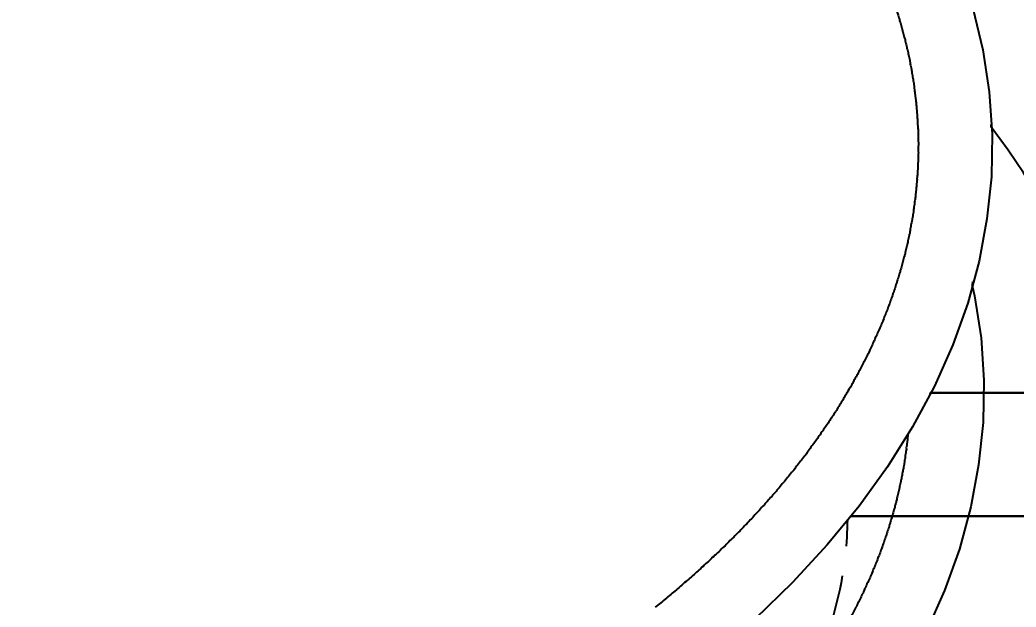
# Model space of a CAD drawing. Header units: millimetres. Extents: x -187744 to 2148, y -49419 to 6550.
# Drawn here: x -6831.7 to -6427.2, y -13498.3 to -13260.1 of the extents above; entities that cross this region are included whole.
import ezdxf

# ---------------------------------------------------------------- set-up
doc = ezdxf.new("R2010")
doc.units = ezdxf.units.MM
doc.header["$LTSCALE"] = 1000
doc.header["$MEASUREMENT"] = 0
doc.set_wipeout_variables(frame=1)
doc.linetypes.add('DASH', pattern=[0.35, 0.25, -0.1])
doc.layers.get('Defpoints').update_dxf_attribs({"color": 136})
for name, color, linetype in [('BS-FURN', 250, 'DASH'), ('FC-DIM-1', 50, 'Continuous'), ('FC-FLOOR', 138, 'Continuous'), ('FF-FURN', 51, 'Continuous'), ('RC-DIM-2', 50, 'Continuous'), ('RC-LIGHT', 2, 'Continuous')]:
    doc.layers.add(name, color=color, linetype=linetype)
doc.styles.add('H-DIM', font='archs.shx', dxfattribs={"width": 0.7})
doc.dimstyles.new('H_DIM_1', dxfattribs={"dimscale": 0, "dimtxt": 2.5, "dimasz": 0.8, "dimexe": 2, "dimexo": 1.5, "dimgap": 0.6, "dimtad": 1, "dimdec": 0, "dimzin": 12, "dimdsep": 46, "dimtxsty": 'H-DIM', "dimblk": 'ARCHTICK', "dimcen": 0.125, "dimclrd": 44, "dimclre": 44, "dimclrt": 50, "dimadec": 0, "dimazin": 0, "dimtfac": 1, "dimtdec": 0, "dimtix": 1, "dimtmove": 2, "dimatfit": 3, "dimldrblk": 'ARCHTICK', "dimfxl": 1, "dimtvp": 1, "dimtolj": 1, "dimtzin": 0, "dimarcsym": 0})

# ---------------------------------------------------------------- blocks, each defined once
blk = doc.blocks.new('fdgfdsgf')
blk.add_wipeout([(90771.3, 14802.8), (90736.93, 14802.73), (90668.6, 14799.2), (90610.8, 14792.5), (90554.5, 14782.5), (90500.1, 14769.4), (90473.8, 14761.7), (90399.2, 14734.1), (90376, 14723.5), (90332.3, 14700.5), (90312, 14688), (90283.75, 14668.25), (90257.7, 14647.4), (90234.7, 14625.45), (90220.8, 14610.3), (90191.7, 14570.9), (90178.5, 14546.3), (90168.1, 14521.3), (90161.3, 14495.8), (90156.95, 14461.6), (90161.3, 14410.15), (90168.1, 14384.7), (90178.5, 14359.65), (90187.05, 14343.25), (90202.3, 14319.1), (90214.2, 14303.3), (90220.8, 14295.65), (90234.7, 14280.55), (90249.85, 14265.8), (90283.75, 14237.75), (90332.3, 14205.5), (90364.85, 14188.05), (90387.6, 14177.15), (90423.3, 14162), (90473.8, 14144.3), (90513.55, 14133.1), (90568.45, 14120.8), (90625.15, 14111.6), (90683.2, 14105.75), (90712.5, 14104.05), (90756.6, 14103), (90786, 14103.4), (90830, 14105.75), (90873.6, 14109.7), (90916.6, 14115.8), (90958.7, 14123.5), (90999.65, 14133.1), (91052.25, 14148.55), (91089.9, 14162), (91125.6, 14177.15), (91154.94, 14191.39), (91180.9, 14205.5), (91210.8, 14224.45), (91238.5, 14244.5), (91255.5, 14258.5), (91278.45, 14280.55), (91299, 14303.3), (91310.9, 14319.1), (91330.8, 14351.4), (91347.6, 14393.15), (91355.9, 14435.8), (91355.9, 14470.2), (91345.1, 14521.3), (91326.15, 14562.75), (91310.9, 14586.9), (91285.7, 14618), (91238.5, 14661.5), (91210.8, 14681.5), (91180.17, 14700.9), (91125.6, 14728.8), (91065.1, 14753.2), (91013.1, 14769.4), (90916.6, 14790.2), (90859.1, 14797.75), (90805.18, 14801.75), (90756.6, 14803)])
for points in [[(91356.6, 14453, 0), (91355.9, 14470.2, 0), (91353.7, 14487.3, 0), (91350.1, 14504.3, 0), (91345.1, 14521.3, 0), (91338.6, 14538, 0), (91330.8, 14554.6, 0), (91321.5, 14570.9, 0), (91310.9, 14586.9, 0), (91299, 14602.6, 0), (91285.7, 14618, 0), (91271.2, 14632.9, 0), (91255.5, 14647.4, 0)], [(91065.1, 14152.8, 0), (91089.9, 14162, 0), (91114, 14171.9, 0), (91137.2, 14182.4, 0), (91159.5, 14193.7, 0), (91180.9, 14205.5, 0), (91201.2, 14217.9, 0), (91220.4, 14231, 0), (91238.5, 14244.5, 0), (91255.5, 14258.5, 0), (91271.2, 14273.1, 0), (91285.7, 14288, 0), (91299, 14303.3, 0), (91310.9, 14319.1, 0), (91321.5, 14335.1, 0), (91330.8, 14351.4, 0), (91338.6, 14367.9, 0), (91345.1, 14384.7, 0), (91350.1, 14401.6, 0), (91353.7, 14418.7, 0), (91355.9, 14435.8, 0), (91356.6, 14453, 0)]]:
    blk.add_polyline3d(points)
at = {"color": 57}
for points in [[(91326.6, 14453, 0), (91326.6, 14453.5, 0), (91326.6, 14454, 0), (91326.6, 14454.6, 0), (91326.6, 14455.1, 0), (91326.6, 14455.6, 0), (91326.6, 14456.1, 0), (91326.6, 14456.7, 0), (91326.5, 14457.2, 0), (91326.5, 14457.7, 0), (91326.5, 14458.2, 0), (91326.5, 14458.8, 0), (91326.5, 14459.3, 0), (91326.5, 14459.8, 0), (91326.4, 14460.3, 0), (91326.4, 14460.8, 0), (91326.4, 14461.4, 0), (91326.4, 14461.9, 0), (91326.3, 14462.4, 0), (91326.3, 14462.9, 0), (91326.3, 14463.5, 0), (91326.2, 14464, 0), (91326.2, 14464.5, 0), (91326.2, 14465, 0), (91326.1, 14465.6, 0), (91326.1, 14466.1, 0), (91326.1, 14466.6, 0), (91326, 14467.1, 0), (91326, 14467.7, 0), (91325.9, 14468.2, 0), (91325.9, 14468.7, 0), (91325.8, 14469.2, 0), (91325.8, 14469.7, 0), (91325.7, 14470.3, 0), (91325.7, 14470.8, 0), (91325.6, 14471.3, 0), (91325.6, 14471.8, 0), (91325.5, 14472.4, 0), (91325.5, 14472.9, 0), (91325.4, 14473.4, 0), (91325.3, 14473.9, 0), (91325.3, 14474.5, 0), (91325.2, 14475, 0), (91325.1, 14475.5, 0), (91325.1, 14476, 0), (91325, 14476.6, 0), (91324.9, 14477.1, 0), (91324.9, 14477.6, 0), (91324.8, 14478.1, 0), (91324.7, 14478.6, 0), (91324.6, 14479.2, 0), (91324.5, 14479.7, 0), (91324.5, 14480.2, 0), (91324.4, 14480.7, 0), (91324.3, 14481.3, 0), (91324.2, 14481.8, 0), (91324.1, 14482.3, 0), (91324, 14482.8, 0), (91323.9, 14483.4, 0), (91323.9, 14483.9, 0), (91323.8, 14484.4, 0), (91323.7, 14484.9, 0), (91323.6, 14485.5, 0), (91323.5, 14486, 0), (91323.4, 14486.5, 0), (91323.3, 14487, 0), (91323.2, 14487.5, 0), (91323.1, 14488.1, 0), (91322.9, 14488.6, 0), (91322.8, 14489.1, 0), (91322.7, 14489.6, 0), (91322.6, 14490.2, 0), (91322.5, 14490.7, 0), (91322.4, 14491.2, 0), (91322.3, 14491.7, 0), (91322.2, 14492.3, 0), (91322, 14492.8, 0), (91321.9, 14493.3, 0), (91321.8, 14493.8, 0), (91321.7, 14494.4, 0), (91321.5, 14494.9, 0), (91321.4, 14495.4, 0), (91321.3, 14495.9, 0), (91321.2, 14496.4, 0), (91321, 14497, 0), (91320.9, 14497.5, 0), (91320.8, 14498, 0), (91320.6, 14498.5, 0), (91320.5, 14499.1, 0), (91320.3, 14499.6, 0), (91320.2, 14500.1, 0), (91320.1, 14500.6, 0), (91319.9, 14501.2, 0), (91319.8, 14501.7, 0), (91319.6, 14502.2, 0), (91319.5, 14502.7, 0), (91319.3, 14503.2, 0), (91319.2, 14503.8, 0), (91319, 14504.3, 0), (91318.8, 14504.8, 0), (91318.7, 14505.3, 0), (91318.5, 14505.9, 0), (91318.4, 14506.4, 0), (91318.2, 14506.9, 0), (91318, 14507.4, 0), (91317.9, 14507.9, 0), (91317.7, 14508.5, 0), (91317.5, 14509, 0), (91317.4, 14509.5, 0), (91317.2, 14510, 0), (91317, 14510.6, 0), (91316.8, 14511.1, 0), (91316.7, 14511.6, 0), (91316.5, 14512.1, 0), (91316.3, 14512.7, 0), (91316.1, 14513.2, 0), (91315.9, 14513.7, 0), (91315.8, 14514.2, 0), (91315.6, 14514.7, 0), (91315.4, 14515.3, 0), (91315.2, 14515.8, 0), (91315, 14516.3, 0), (91314.8, 14516.8, 0), (91314.6, 14517.4, 0), (91314.4, 14517.9, 0), (91314.2, 14518.4, 0), (91314, 14518.9, 0), (91313.8, 14519.4, 0), (91313.6, 14520, 0), (91313.4, 14520.5, 0), (91313.2, 14521, 0), (91313, 14521.5, 0), (91312.8, 14522, 0), (91312.6, 14522.6, 0), (91312.4, 14523.1, 0), (91312.1, 14523.6, 0), (91311.9, 14524.1, 0), (91311.7, 14524.7, 0), (91311.5, 14525.2, 0), (91311.3, 14525.7, 0), (91311, 14526.2, 0), (91310.8, 14526.7, 0), (91310.6, 14527.3, 0), (91310.4, 14527.8, 0), (91310.1, 14528.3, 0), (91309.9, 14528.8, 0), (91309.7, 14529.3, 0), (91309.4, 14529.9, 0), (91309.2, 14530.4, 0), (91309, 14530.9, 0), (91308.7, 14531.4, 0), (91308.5, 14531.9, 0), (91308.2, 14532.5, 0), (91308, 14533, 0), (91307.7, 14533.5, 0), (91307.5, 14534, 0), (91307.2, 14534.5, 0), (91307, 14535.1, 0), (91306.7, 14535.6, 0), (91306.5, 14536.1, 0), (91306.2, 14536.6, 0), (91306, 14537.1, 0), (91305.7, 14537.7, 0), (91305.5, 14538.2, 0), (91305.2, 14538.7, 0), (91304.9, 14539.2, 0), (91304.7, 14539.7, 0), (91304.4, 14540.3, 0), (91304.1, 14540.8, 0), (91303.9, 14541.3, 0), (91303.6, 14541.8, 0), (91303.3, 14542.3, 0), (91303, 14542.8, 0), (91302.8, 14543.4, 0), (91302.5, 14543.9, 0), (91302.2, 14544.4, 0), (91301.9, 14544.9, 0), (91301.6, 14545.4, 0), (91301.3, 14546, 0), (91301.1, 14546.5, 0), (91300.8, 14547, 0), (91300.5, 14547.5, 0), (91300.2, 14548, 0), (91299.9, 14548.5, 0), (91299.6, 14549.1, 0), (91299.3, 14549.6, 0), (91299, 14550.1, 0), (91298.7, 14550.6, 0), (91298.4, 14551.1, 0), (91298.1, 14551.6, 0), (91297.8, 14552.2, 0), (91297.5, 14552.7, 0), (91297.2, 14553.2, 0), (91296.9, 14553.7, 0), (91296.6, 14554.2, 0), (91296.2, 14554.7, 0), (91295.9, 14555.2, 0), (91295.6, 14555.8, 0), (91295.3, 14556.3, 0), (91295, 14556.8, 0), (91294.7, 14557.3, 0), (91294.3, 14557.8, 0), (91294, 14558.3, 0), (91293.7, 14558.8, 0), (91293.4, 14559.4, 0), (91293, 14559.9, 0), (91292.7, 14560.4, 0), (91292.4, 14560.9, 0), (91292, 14561.4, 0), (91291.7, 14561.9, 0), (91291.3, 14562.4, 0), (91291, 14563, 0), (91290.7, 14563.5, 0), (91290.3, 14564, 0), (91290, 14564.5, 0), (91289.6, 14565, 0), (91289.3, 14565.5, 0), (91288.9, 14566, 0), (91288.6, 14566.5, 0), (91288.2, 14567, 0), (91287.9, 14567.6, 0), (91287.5, 14568.1, 0), (91287.2, 14568.6, 0), (91286.8, 14569.1, 0), (91286.4, 14569.6, 0), (91286.1, 14570.1, 0), (91285.7, 14570.6, 0), (91285.3, 14571.1, 0), (91285, 14571.6, 0), (91284.6, 14572.1, 0), (91284.2, 14572.6, 0), (91283.9, 14573.2, 0), (91283.5, 14573.7, 0), (91283.1, 14574.2, 0), (91282.7, 14574.7, 0), (91282.4, 14575.2, 0), (91282, 14575.7, 0), (91281.6, 14576.2, 0), (91281.2, 14576.7, 0), (91280.8, 14577.2, 0), (91280.4, 14577.7, 0), (91280, 14578.2, 0), (91279.7, 14578.7, 0), (91279.3, 14579.2, 0), (91278.9, 14579.7, 0), (91278.5, 14580.2, 0), (91278.1, 14580.8, 0), (91277.7, 14581.3, 0), (91277.3, 14581.8, 0), (91276.9, 14582.3, 0), (91276.5, 14582.8, 0), (91276.1, 14583.3, 0), (91275.7, 14583.8, 0), (91275.2, 14584.3, 0), (91274.8, 14584.8, 0), (91274.4, 14585.3, 0), (91274, 14585.8, 0), (91273.6, 14586.3, 0), (91273.2, 14586.8, 0), (91272.8, 14587.3, 0), (91272.3, 14587.8, 0), (91271.9, 14588.3, 0), (91271.5, 14588.8, 0), (91271.1, 14589.3, 0), (91270.6, 14589.8, 0), (91270.2, 14590.3, 0), (91269.8, 14590.8, 0), (91269.4, 14591.3, 0), (91268.9, 14591.8, 0), (91268.5, 14592.3, 0), (91268, 14592.8, 0), (91267.6, 14593.3, 0), (91267.2, 14593.8, 0), (91266.7, 14594.3, 0), (91266.3, 14594.8, 0), (91265.8, 14595.3, 0), (91265.4, 14595.8, 0), (91264.9, 14596.3, 0), (91264.5, 14596.8, 0), (91264, 14597.3, 0), (91263.6, 14597.8, 0), (91263.1, 14598.2, 0), (91262.7, 14598.7, 0), (91262.2, 14599.2, 0), (91261.8, 14599.7, 0), (91261.3, 14600.2, 0), (91260.8, 14600.7, 0), (91260.4, 14601.2, 0), (91259.9, 14601.7, 0), (91259.4, 14602.2, 0), (91259, 14602.7, 0), (91258.5, 14603.2, 0), (91258, 14603.7, 0), (91257.6, 14604.2, 0), (91257.1, 14604.6, 0), (91256.6, 14605.1, 0), (91256.1, 14605.6, 0), (91255.7, 14606.1, 0), (91255.2, 14606.6, 0), (91254.7, 14607.1, 0), (91254.2, 14607.6, 0), (91253.7, 14608.1, 0), (91253.2, 14608.6, 0), (91252.7, 14609, 0), (91252.2, 14609.5, 0), (91251.8, 14610, 0), (91251.3, 14610.5, 0), (91250.8, 14611, 0), (91250.3, 14611.5, 0), (91249.8, 14612, 0), (91249.3, 14612.4, 0), (91248.8, 14612.9, 0), (91248.3, 14613.4, 0), (91247.8, 14613.9, 0), (91247.2, 14614.4, 0), (91246.7, 14614.9, 0), (91246.2, 14615.3, 0), (91245.7, 14615.8, 0), (91245.2, 14616.3, 0), (91244.7, 14616.8, 0), (91244.2, 14617.3, 0), (91243.7, 14617.7, 0), (91243.1, 14618.2, 0), (91242.6, 14618.7, 0), (91242.1, 14619.2, 0), (91241.6, 14619.7, 0), (91241, 14620.1, 0), (91240.5, 14620.6, 0), (91240, 14621.1, 0), (91239.5, 14621.6, 0), (91238.9, 14622, 0), (91238.4, 14622.5, 0), (91237.9, 14623, 0), (91237.3, 14623.5, 0), (91236.8, 14623.9, 0), (91236.2, 14624.4, 0), (91235.7, 14624.9, 0), (91235.2, 14625.4, 0), (91234.6, 14625.8, 0), (91234.1, 14626.3, 0), (91233.5, 14626.8, 0), (91233, 14627.2, 0), (91232.4, 14627.7, 0), (91231.9, 14628.2, 0), (91231.3, 14628.7, 0), (91230.8, 14629.1, 0), (91230.2, 14629.6, 0), (91229.6, 14630.1, 0), (91229.1, 14630.5, 0), (91228.5, 14631, 0), (91228, 14631.5, 0), (91227.4, 14631.9, 0), (91226.8, 14632.4, 0), (91226.3, 14632.9, 0), (91225.7, 14633.3, 0), (91225.1, 14633.8, 0), (91224.5, 14634.3, 0), (91224, 14634.7, 0), (91223.4, 14635.2, 0), (91222.8, 14635.6, 0), (91222.2, 14636.1, 0), (91221.7, 14636.6, 0), (91221.1, 14637, 0), (91220.5, 14637.5, 0), (91219.9, 14638, 0), (91219.3, 14638.4, 0), (91218.7, 14638.9, 0), (91218.2, 14639.3, 0), (91217.6, 14639.8, 0), (91217, 14640.2, 0), (91216.4, 14640.7, 0), (91215.8, 14641.2, 0), (91215.2, 14641.6, 0)], [(91259.9, 14304.3, 0), (91260.4, 14304.8, 0), (91260.8, 14305.3, 0), (91261.3, 14305.8, 0), (91261.8, 14306.3, 0), (91262.2, 14306.7, 0), (91262.7, 14307.2, 0), (91263.1, 14307.7, 0), (91263.6, 14308.2, 0), (91264, 14308.7, 0), (91264.5, 14309.2, 0), (91264.9, 14309.7, 0), (91265.4, 14310.2, 0), (91265.8, 14310.7, 0), (91266.3, 14311.2, 0), (91266.7, 14311.7, 0), (91267.2, 14312.2, 0), (91267.6, 14312.7, 0), (91268, 14313.2, 0), (91268.5, 14313.7, 0), (91268.9, 14314.2, 0), (91269.4, 14314.7, 0), (91269.8, 14315.2, 0), (91270.2, 14315.7, 0), (91270.6, 14316.2, 0), (91271.1, 14316.7, 0), (91271.5, 14317.2, 0), (91271.9, 14317.7, 0), (91272.3, 14318.2, 0), (91272.8, 14318.7, 0), (91273.2, 14319.2, 0), (91273.6, 14319.7, 0), (91274, 14320.2, 0), (91274.4, 14320.7, 0), (91274.8, 14321.2, 0), (91275.2, 14321.7, 0), (91275.7, 14322.2, 0), (91276.1, 14322.7, 0), (91276.5, 14323.2, 0), (91276.9, 14323.7, 0), (91277.3, 14324.2, 0), (91277.7, 14324.7, 0), (91278.1, 14325.2, 0), (91278.5, 14325.7, 0), (91278.9, 14326.2, 0), (91279.3, 14326.7, 0), (91279.7, 14327.2, 0), (91280, 14327.8, 0), (91280.4, 14328.3, 0), (91280.8, 14328.8, 0), (91281.2, 14329.3, 0), (91281.6, 14329.8, 0), (91282, 14330.3, 0), (91282.4, 14330.8, 0), (91282.7, 14331.3, 0), (91283.1, 14331.8, 0), (91283.5, 14332.3, 0), (91283.9, 14332.8, 0), (91284.2, 14333.3, 0), (91284.6, 14333.8, 0), (91285, 14334.4, 0), (91285.3, 14334.9, 0), (91285.7, 14335.4, 0), (91286.1, 14335.9, 0), (91286.4, 14336.4, 0), (91286.8, 14336.9, 0), (91287.2, 14337.4, 0), (91287.5, 14337.9, 0), (91287.9, 14338.4, 0), (91288.2, 14338.9, 0), (91288.6, 14339.5, 0), (91288.9, 14340, 0), (91289.3, 14340.5, 0), (91289.6, 14341, 0), (91290, 14341.5, 0), (91290.3, 14342, 0), (91290.7, 14342.5, 0), (91291, 14343, 0), (91291.3, 14343.5, 0), (91291.7, 14344.1, 0), (91292, 14344.6, 0), (91292.4, 14345.1, 0), (91292.7, 14345.6, 0), (91293, 14346.1, 0), (91293.4, 14346.6, 0), (91293.7, 14347.1, 0), (91294, 14347.7, 0), (91294.3, 14348.2, 0), (91294.7, 14348.7, 0), (91295, 14349.2, 0), (91295.3, 14349.7, 0), (91295.6, 14350.2, 0), (91295.9, 14350.7, 0), (91296.2, 14351.3, 0), (91296.6, 14351.8, 0), (91296.9, 14352.3, 0), (91297.2, 14352.8, 0), (91297.5, 14353.3, 0), (91297.8, 14353.8, 0), (91298.1, 14354.3, 0), (91298.4, 14354.9, 0), (91298.7, 14355.4, 0), (91299, 14355.9, 0), (91299.3, 14356.4, 0), (91299.6, 14356.9, 0), (91299.9, 14357.4, 0), (91300.2, 14358, 0), (91300.5, 14358.5, 0), (91300.8, 14359, 0), (91301.1, 14359.5, 0), (91301.3, 14360, 0), (91301.6, 14360.5, 0), (91301.9, 14361.1, 0), (91302.2, 14361.6, 0), (91302.5, 14362.1, 0), (91302.8, 14362.6, 0), (91303, 14363.1, 0), (91303.3, 14363.7, 0), (91303.6, 14364.2, 0), (91303.9, 14364.7, 0), (91304.1, 14365.2, 0), (91304.4, 14365.7, 0), (91304.7, 14366.2, 0), (91304.9, 14366.8, 0), (91305.2, 14367.3, 0), (91305.5, 14367.8, 0), (91305.7, 14368.3, 0), (91306, 14368.8, 0), (91306.2, 14369.4, 0), (91306.5, 14369.9, 0), (91306.7, 14370.4, 0), (91307, 14370.9, 0), (91307.2, 14371.4, 0), (91307.5, 14372, 0), (91307.7, 14372.5, 0), (91308, 14373, 0), (91308.2, 14373.5, 0), (91308.5, 14374, 0), (91308.7, 14374.6, 0), (91309, 14375.1, 0), (91309.2, 14375.6, 0), (91309.4, 14376.1, 0), (91309.7, 14376.6, 0), (91309.9, 14377.2, 0), (91310.1, 14377.7, 0), (91310.4, 14378.2, 0), (91310.6, 14378.7, 0), (91310.8, 14379.2, 0), (91311, 14379.8, 0), (91311.3, 14380.3, 0), (91311.5, 14380.8, 0), (91311.7, 14381.3, 0), (91311.9, 14381.8, 0), (91312.1, 14382.4, 0), (91312.4, 14382.9, 0), (91312.6, 14383.4, 0), (91312.8, 14383.9, 0), (91313, 14384.5, 0), (91313.2, 14385, 0), (91313.4, 14385.5, 0), (91313.6, 14386, 0), (91313.8, 14386.5, 0), (91314, 14387.1, 0), (91314.2, 14387.6, 0), (91314.4, 14388.1, 0), (91314.6, 14388.6, 0), (91314.8, 14389.2, 0), (91315, 14389.7, 0), (91315.2, 14390.2, 0), (91315.4, 14390.7, 0), (91315.6, 14391.2, 0), (91315.8, 14391.8, 0), (91315.9, 14392.3, 0), (91316.1, 14392.8, 0), (91316.3, 14393.3, 0), (91316.5, 14393.9, 0), (91316.7, 14394.4, 0), (91316.8, 14394.9, 0), (91317, 14395.4, 0), (91317.2, 14395.9, 0), (91317.4, 14396.5, 0), (91317.5, 14397, 0), (91317.7, 14397.5, 0), (91317.9, 14398, 0), (91318, 14398.6, 0), (91318.2, 14399.1, 0), (91318.4, 14399.6, 0), (91318.5, 14400.1, 0), (91318.7, 14400.6, 0), (91318.8, 14401.2, 0), (91319, 14401.7, 0), (91319.2, 14402.2, 0), (91319.3, 14402.7, 0), (91319.5, 14403.3, 0), (91319.6, 14403.8, 0), (91319.8, 14404.3, 0), (91319.9, 14404.8, 0), (91320.1, 14405.4, 0), (91320.2, 14405.9, 0), (91320.3, 14406.4, 0), (91320.5, 14406.9, 0), (91320.6, 14407.4, 0), (91320.8, 14408, 0), (91320.9, 14408.5, 0), (91321, 14409, 0), (91321.2, 14409.5, 0), (91321.3, 14410.1, 0), (91321.4, 14410.6, 0), (91321.5, 14411.1, 0), (91321.7, 14411.6, 0), (91321.8, 14412.2, 0), (91321.9, 14412.7, 0), (91322, 14413.2, 0), (91322.2, 14413.7, 0), (91322.3, 14414.2, 0), (91322.4, 14414.8, 0), (91322.5, 14415.3, 0), (91322.6, 14415.8, 0), (91322.7, 14416.3, 0), (91322.8, 14416.9, 0), (91322.9, 14417.4, 0), (91323.1, 14417.9, 0), (91323.2, 14418.4, 0), (91323.3, 14419, 0), (91323.4, 14419.5, 0), (91323.5, 14420, 0), (91323.6, 14420.5, 0), (91323.7, 14421.1, 0), (91323.8, 14421.6, 0), (91323.9, 14422.1, 0), (91323.9, 14422.6, 0), (91324, 14423.1, 0), (91324.1, 14423.7, 0), (91324.2, 14424.2, 0), (91324.3, 14424.7, 0), (91324.4, 14425.2, 0), (91324.5, 14425.8, 0), (91324.5, 14426.3, 0), (91324.6, 14426.8, 0), (91324.7, 14427.3, 0), (91324.8, 14427.9, 0), (91324.9, 14428.4, 0), (91324.9, 14428.9, 0), (91325, 14429.4, 0), (91325.1, 14430, 0), (91325.1, 14430.5, 0), (91325.2, 14431, 0), (91325.3, 14431.5, 0), (91325.3, 14432, 0), (91325.4, 14432.6, 0), (91325.5, 14433.1, 0), (91325.5, 14433.6, 0), (91325.6, 14434.1, 0), (91325.6, 14434.7, 0), (91325.7, 14435.2, 0), (91325.7, 14435.7, 0), (91325.8, 14436.2, 0), (91325.8, 14436.8, 0), (91325.9, 14437.3, 0), (91325.9, 14437.8, 0), (91326, 14438.3, 0), (91326, 14438.9, 0), (91326.1, 14439.4, 0), (91326.1, 14439.9, 0), (91326.1, 14440.4, 0), (91326.2, 14440.9, 0), (91326.2, 14441.5, 0), (91326.2, 14442, 0), (91326.3, 14442.5, 0), (91326.3, 14443, 0), (91326.3, 14443.6, 0), (91326.4, 14444.1, 0), (91326.4, 14444.6, 0), (91326.4, 14445.1, 0), (91326.4, 14445.7, 0), (91326.5, 14446.2, 0), (91326.5, 14446.7, 0), (91326.5, 14447.2, 0), (91326.5, 14447.8, 0), (91326.5, 14448.3, 0), (91326.5, 14448.8, 0), (91326.6, 14449.3, 0), (91326.6, 14449.9, 0), (91326.6, 14450.4, 0), (91326.6, 14450.9, 0), (91326.6, 14451.4, 0), (91326.6, 14451.9, 0), (91326.6, 14452.5, 0), (91326.6, 14453, 0)]]:
    blk.add_polyline3d(points, dxfattribs=at)
blk = doc.blocks.new('A$C640C06CE')
at = {"color": 1, "linetype": 'Continuous'}
for p, q in [((0, 457.97), (0, 78.26)), ((0, 78.26), (0, 457.97)), ((212.52, 212.52), (242.88, 242.88)), ((242.88, 242.88), (212.52, 212.52)), ((-182.16, 182.16), (-31.13, 31.13)), ((-31.13, 31.13), (-182.16, 182.16)), ((31.13, 31.13), (182.16, 182.16)), ((182.16, 182.16), (31.13, 31.13)), ((78.26, 0), (457.97, 0)), ((457.97, 0), (78.26, 0)), ((-182.16, -182.16), (-31.13, -31.13)), ((-31.13, -31.13), (-182.16, -182.16)), ((31.13, -31.13), (182.16, -182.16)), ((182.16, -182.16), (31.13, -31.13)), ((0, -78.26), (0, -457.97)), ((0, -457.97), (0, -78.26)), ((212.52, -212.52), (242.88, -242.88)), ((242.88, -242.88), (212.52, -212.52))]:
    blk.add_line(p, q, dxfattribs=at)
at = {"color": 1, "linetype": 'Continuous', "extrusion": (0, 0, -1)}
for major_axis, start_param, end_param in [((-357.74, 0), 0.888621, 2.252972), ((-349.15, 77.94), 2.120969, 2.220415), ((-349.15, 77.94), 2.120969, 2.220415), ((78.26, 0.04), 0.000513, 6.283698), ((78.25, 1.01), 3.385592, 4.494095), ((-78.25, 1.01), 1.78909, 2.897593), ((-39.13, 0.41), 3.131185, 9.41437), ((39.13, 0.38), 3.382419, 4.490922), ((-39.13, 0.38), 1.792263, 2.900766), ((-39.13, 0.38), -1.349329, -0.240826), ((39.13, 0.38), 0.240826, 1.349329), ((-78.25, 1.01), -1.352502, -0.243999), ((78.25, 1.01), 0.243999, 1.352502), ((349.15, 77.94), 0.921177, 1.020623), ((349.15, 77.94), 0.921177, 1.020623)]:
    blk.add_ellipse((0, 0), major_axis=major_axis, ratio=1, start_param=start_param, end_param=end_param, dxfattribs=at)
at = {"color": 1, "linetype": 'Continuous'}
for major_axis, start_param, end_param in [((-141.1, 143.47), -0.608759, 0.008346), ((-145.76, 138.74), -0.825662, -0.726216), ((-145.76, 138.74), -0.825662, -0.726216), ((-142.54, 142.05), 4.028499, 5.392849), ((-32.1, 30.12), 3.109878, 9.393063), ((-31.03, 31.22), -1.336602, -0.228099), ((-32.08, 30.14), 0.2, 1.308503), ((-14.85, 16.25), 3.186593, 9.469778), ((-16.1, 15), -1.374959, -0.266456), ((-32.08, 30.14), 3.341592, 4.450095), ((-15.13, 15.98), 0.25847, 1.366973), ((-15.13, 15.98), 3.400063, 4.508566), ((-171.39, 105.45), 3.609349, 3.708795), ((-171.39, 105.45), 3.609349, 3.708795), ((-142.54, 142.05), 0.886906, 2.251257), ((-16.1, 15), 1.766633, 2.875136), ((-144.33, 140.22), 3.127137, 3.744242), ((-31.03, 31.22), 1.804991, 2.913494), ((-141.1, 143.47), 2.532833, 3.149938), ((-145.76, 138.74), 2.315931, 2.415377), ((-145.76, 138.74), 2.315931, 2.415377)]:
    blk.add_ellipse((0, 0), major_axis=major_axis, ratio=1, start_param=start_param, end_param=end_param, dxfattribs=at)
blk = doc.blocks.new('_ArchTick')
at = {"color": 0, "linetype": 'ByBlock', "const_width": 0.4}
blk.add_lwpolyline([(-0.5, -0.5), (0.5, 0.5)], dxfattribs=at)
blk = doc.blocks.new('*D118')
at = {"layer": 'Defpoints', "color": 0, "linetype": 'ByBlock', "transparency": 16777216}
for p in [(-8300.36, -13084.81), (-8300.36, -13411.46), (-6640.36, -13411.46)]:
    blk.add_point(p, dxfattribs=at)
at = {"layer": 'RC-DIM-2', "color": 44, "linetype": 'ByBlock', "lineweight": -2, "transparency": 16777216}
for p, q in [((-8300.36, -13336.46), (-8300.36, -12984.81)), ((-6640.36, -13336.46), (-6640.36, -12984.81)), ((-6640.36, -13084.81), (-8300.36, -13084.81))]:
    blk.add_line(p, q, dxfattribs=at)
at = {"layer": 'RC-DIM-2', "color": 44, "linetype": 'ByBlock', "lineweight": -2, "transparency": 16777216, "xscale": 40.00000000000002, "yscale": 40.00000000000002, "zscale": 40.00000000000002, "rotation": 180}
blk.add_blockref('_ArchTick', (-8300.36, -13084.81), dxfattribs=at)
at = {"layer": 'RC-DIM-2', "color": 44, "linetype": 'ByBlock', "lineweight": -2, "transparency": 16777216, "xscale": 40.00000000000002, "yscale": 40.00000000000002, "zscale": 40.00000000000002}
blk.add_blockref('_ArchTick', (-6640.36, -13084.81), dxfattribs=at)
at = {"layer": 'RC-DIM-2', "color": 50, "linetype": 'ByBlock', "transparency": 16777216, "insert": (-7470.36, -13017.31), "char_height": 75, "attachment_point": 5, "style": 'H-DIM'}
blk.add_mtext('\\A1;1660', dxfattribs=at)
blk = doc.blocks.new('*D119')
at = {"layer": 'Defpoints', "color": 0, "linetype": 'ByBlock', "transparency": 16777216}
for p in [(-6609.57, -12236.46), (-6191.36, -12236.46), (-6640.36, -13461.46)]:
    blk.add_point(p, dxfattribs=at)
at = {"layer": 'RC-DIM-2', "color": 44, "linetype": 'ByBlock', "lineweight": -2, "transparency": 16777216}
for p, q in [((-6534.57, -12236.46), (-6091.36, -12236.46)), ((-6191.36, -13461.46), (-6191.36, -12236.46)), ((-6565.36, -13461.46), (-6091.36, -13461.46))]:
    blk.add_line(p, q, dxfattribs=at)
at = {"layer": 'RC-DIM-2', "color": 44, "linetype": 'ByBlock', "lineweight": -2, "transparency": 16777216, "xscale": 40.00000000000002, "yscale": 40.00000000000002, "zscale": 40.00000000000002}
for p, rotation in [((-6191.36, -12236.46), 90), ((-6191.36, -13461.46), 270)]:
    blk.add_blockref('_ArchTick', p, dxfattribs=dict(at, rotation=rotation))
at = {"layer": 'RC-DIM-2', "color": 50, "linetype": 'ByBlock', "transparency": 16777216, "insert": (-6258.86, -12848.96), "char_height": 75, "attachment_point": 5, "rotation": 90, "style": 'H-DIM'}
blk.add_mtext('\\A1;1225', dxfattribs=at)
blk = doc.blocks.new('*D155')
at = {"layer": 'Defpoints', "color": 0, "transparency": 16777216}
for p in [(-6715.36, -13248.82), (-6715.36, -13411.46), (-6115.36, -13411.46)]:
    blk.add_point(p, dxfattribs=at)
at = {"layer": 'FC-DIM-1', "color": 44, "lineweight": -2, "transparency": 16777216}
for p, q in [((-6715.36, -13336.46), (-6715.36, -13148.82)), ((-6115.36, -13336.46), (-6115.36, -13148.82)), ((-6115.36, -13248.82), (-6715.36, -13248.82))]:
    blk.add_line(p, q, dxfattribs=at)
at = {"layer": 'FC-DIM-1', "color": 44, "lineweight": -2, "transparency": 16777216, "xscale": 40.00000000000002, "yscale": 40.00000000000002, "zscale": 40.00000000000002, "rotation": 180}
blk.add_blockref('_ArchTick', (-6715.36, -13248.82), dxfattribs=at)
at = {"layer": 'FC-DIM-1', "color": 44, "lineweight": -2, "transparency": 16777216, "xscale": 40.00000000000002, "yscale": 40.00000000000002, "zscale": 40.00000000000002}
blk.add_blockref('_ArchTick', (-6115.36, -13248.82), dxfattribs=at)
at = {"layer": 'FC-DIM-1', "color": 50, "transparency": 16777216, "insert": (-6415.36, -13168.82), "char_height": 100, "attachment_point": 5, "style": 'H-DIM'}
blk.add_mtext('\\A1;600', dxfattribs=at)
blk = doc.blocks.new('*D158')
at = {"layer": 'Defpoints', "color": 0, "transparency": 16777216}
for p in [(-6115.36, -12811.46, 0), (-6561.02, -13411.46), (-6115.36, -13411.46, 0)]:
    blk.add_point(p, dxfattribs=at)
at = {"layer": 'FC-DIM-1', "color": 44, "lineweight": -2, "transparency": 16777216}
for p, q in [((-6190.36, -12811.46), (-6661.02, -12811.46)), ((-6561.02, -12811.46), (-6561.02, -13411.46)), ((-6190.36, -13411.46), (-6661.02, -13411.46))]:
    blk.add_line(p, q, dxfattribs=at)
at = {"layer": 'FC-DIM-1', "color": 44, "lineweight": -2, "transparency": 16777216, "xscale": 40.00000000000002, "yscale": 40.00000000000002, "zscale": 40.00000000000002}
for p, rotation in [((-6561.02, -12811.46), 90), ((-6561.02, -13411.46), 270)]:
    blk.add_blockref('_ArchTick', p, dxfattribs=dict(at, rotation=rotation))
at = {"layer": 'FC-DIM-1', "color": 50, "transparency": 16777216, "insert": (-6641.02, -13111.46), "char_height": 100, "attachment_point": 5, "rotation": 90, "style": 'H-DIM'}
blk.add_mtext('\\A1;600', dxfattribs=at)
blk = doc.blocks.new('*D159')
at = {"layer": 'Defpoints', "color": 0, "transparency": 16777216}
for p in [(-6115.36, -13411.46, 0), (-6561.02, -14011.46), (-6115.36, -14011.46, 0)]:
    blk.add_point(p, dxfattribs=at)
at = {"layer": 'FC-DIM-1', "color": 44, "lineweight": -2, "transparency": 16777216}
for p, q in [((-6190.36, -13411.46), (-6661.02, -13411.46)), ((-6561.02, -13411.46), (-6561.02, -14011.46)), ((-6190.36, -14011.46), (-6661.02, -14011.46))]:
    blk.add_line(p, q, dxfattribs=at)
at = {"layer": 'FC-DIM-1', "color": 44, "lineweight": -2, "transparency": 16777216, "xscale": 40.00000000000002, "yscale": 40.00000000000002, "zscale": 40.00000000000002}
for p, rotation in [((-6561.02, -13411.46), 90), ((-6561.02, -14011.46), 270)]:
    blk.add_blockref('_ArchTick', p, dxfattribs=dict(at, rotation=rotation))
at = {"layer": 'FC-DIM-1', "color": 50, "transparency": 16777216, "insert": (-6641.02, -13711.46), "char_height": 100, "attachment_point": 5, "rotation": 90, "style": 'H-DIM'}
blk.add_mtext('\\A1;600', dxfattribs=at)
blk = doc.blocks.new('*D351')
at = {"layer": 'Defpoints', "color": 0, "transparency": 16777216}
for p in [(-7315.36, -13248.82), (-7315.36, -13411.46), (-6715.36, -13411.46)]:
    blk.add_point(p, dxfattribs=at)
at = {"layer": 'FC-DIM-1', "color": 44, "lineweight": -2, "transparency": 16777216}
for p, q in [((-7315.36, -13336.46), (-7315.36, -13148.82)), ((-6715.36, -13336.46), (-6715.36, -13148.82)), ((-6715.36, -13248.82), (-7315.36, -13248.82))]:
    blk.add_line(p, q, dxfattribs=at)
at = {"layer": 'FC-DIM-1', "color": 44, "lineweight": -2, "transparency": 16777216, "xscale": 40.00000000000002, "yscale": 40.00000000000002, "zscale": 40.00000000000002, "rotation": 180}
blk.add_blockref('_ArchTick', (-7315.36, -13248.82), dxfattribs=at)
at = {"layer": 'FC-DIM-1', "color": 44, "lineweight": -2, "transparency": 16777216, "xscale": 40.00000000000002, "yscale": 40.00000000000002, "zscale": 40.00000000000002}
blk.add_blockref('_ArchTick', (-6715.36, -13248.82), dxfattribs=at)
at = {"layer": 'FC-DIM-1', "color": 50, "transparency": 16777216, "insert": (-7015.36, -13168.82), "char_height": 100, "attachment_point": 5, "style": 'H-DIM'}
blk.add_mtext('\\A1;600', dxfattribs=at)
blk = doc.blocks.new('A$C5A535B59')
at = {"layer": 'BS-FURN', "ltscale": 0.5}
for points in [[(2105.5, 1554.63, 0), (2105.22, 1537.42, 0), (2103.43, 1520.27, 0), (2100.24, 1503.19, 0), (2095.65, 1486.08, 0), (2089.56, 1469.22, 0), (2082.16, 1452.44, 0), (2073.26, 1435.92, 0), (2063.05, 1419.67, 0), (2051.53, 1403.69, 0), (2038.6, 1387.97, 0), (2024.47, 1372.73, 0), (2009.12, 1357.85, 0)], [(1806.84, 1847.71, 0), (1831.85, 1839.11, 0), (1856.18, 1829.8, 0), (1879.63, 1819.86, 0), (1902.2, 1809.1, 0), (1923.88, 1797.82, 0), (1944.47, 1785.91, 0), (1963.98, 1773.28, 0), (1982.4, 1760.22, 0), (1999.73, 1746.64, 0), (2015.78, 1732.42, 0), (2030.64, 1717.87, 0), (2044.3, 1702.9, 0), (2056.58, 1687.39, 0), (2067.56, 1671.65, 0), (2077.25, 1655.58, 0), (2085.45, 1639.28, 0), (2092.35, 1622.64, 0), (2097.76, 1605.86, 0), (2101.77, 1588.85, 0), (2104.38, 1571.81, 0), (2105.5, 1554.63, 0)], [(2075.51, 1553.91, 0), (2075.52, 1553.41, 0), (2075.53, 1552.91, 0), (2075.55, 1552.31, 0), (2075.56, 1551.81, 0), (2075.57, 1551.31, 0), (2075.58, 1550.81, 0), (2075.6, 1550.21, 0), (2075.51, 1549.71, 0), (2075.52, 1549.21, 0), (2075.53, 1548.71, 0), (2075.55, 1548.11, 0), (2075.56, 1547.61, 0), (2075.57, 1547.11, 0), (2075.48, 1546.61, 0), (2075.5, 1546.11, 0), (2075.51, 1545.51, 0), (2075.52, 1545.01, 0), (2075.44, 1544.51, 0), (2075.45, 1544.01, 0), (2075.46, 1543.41, 0), (2075.37, 1542.9, 0), (2075.39, 1542.4, 0), (2075.4, 1541.9, 0), (2075.31, 1541.3, 0), (2075.32, 1540.8, 0), (2075.34, 1540.3, 0), (2075.25, 1539.8, 0), (2075.26, 1539.2, 0), (2075.18, 1538.7, 0), (2075.19, 1538.2, 0), (2075.1, 1537.7, 0), (2075.11, 1537.2, 0), (2075.03, 1536.59, 0), (2075.04, 1536.09, 0), (2074.95, 1535.59, 0), (2074.96, 1535.09, 0), (2074.88, 1534.49, 0), (2074.89, 1533.99, 0), (2074.8, 1533.49, 0), (2074.71, 1532.98, 0), (2074.73, 1532.39, 0), (2074.64, 1531.88, 0), (2074.55, 1531.38, 0), (2074.56, 1530.88, 0), (2074.48, 1530.28, 0), (2074.39, 1529.78, 0), (2074.4, 1529.28, 0), (2074.31, 1528.77, 0), (2074.23, 1528.27, 0), (2074.14, 1527.67, 0), (2074.05, 1527.17, 0), (2074.07, 1526.67, 0), (2073.98, 1526.17, 0), (2073.89, 1525.56, 0), (2073.8, 1525.06, 0), (2073.72, 1524.56, 0), (2073.63, 1524.06, 0), (2073.54, 1523.45, 0), (2073.56, 1522.95, 0), (2073.47, 1522.45, 0), (2073.38, 1521.95, 0), (2073.29, 1521.35, 0), (2073.21, 1520.84, 0), (2073.12, 1520.34, 0), (2073.03, 1519.84, 0), (2072.94, 1519.34, 0), (2072.86, 1518.74, 0), (2072.67, 1518.23, 0), (2072.58, 1517.73, 0), (2072.49, 1517.23, 0), (2072.41, 1516.62, 0), (2072.32, 1516.12, 0), (2072.23, 1515.62, 0), (2072.14, 1515.12, 0), (2072.06, 1514.52, 0), (2071.87, 1514.01, 0), (2071.78, 1513.51, 0), (2071.69, 1513.01, 0), (2071.61, 1512.4, 0), (2071.42, 1511.9, 0), (2071.33, 1511.4, 0), (2071.25, 1510.89, 0), (2071.16, 1510.39, 0), (2070.97, 1509.79, 0), (2070.88, 1509.29, 0), (2070.8, 1508.78, 0), (2070.61, 1508.28, 0), (2070.52, 1507.68, 0), (2070.34, 1507.17, 0), (2070.25, 1506.67, 0), (2070.16, 1506.17, 0), (2069.97, 1505.56, 0), (2069.89, 1505.06, 0), (2069.7, 1504.56, 0), (2069.61, 1504.05, 0), (2069.42, 1503.55, 0), (2069.34, 1502.95, 0), (2069.15, 1502.44, 0), (2068.96, 1501.94, 0), (2068.87, 1501.43, 0), (2068.69, 1500.83, 0), (2068.6, 1500.33, 0), (2068.41, 1499.82, 0), (2068.22, 1499.32, 0), (2068.14, 1498.82, 0), (2067.95, 1498.21, 0), (2067.76, 1497.71, 0), (2067.67, 1497.2, 0), (2067.49, 1496.7, 0), (2067.3, 1496.1, 0), (2067.11, 1495.59, 0), (2067.03, 1495.09, 0), (2066.84, 1494.58, 0), (2066.65, 1493.98, 0), (2066.46, 1493.47, 0), (2066.28, 1492.97, 0), (2066.19, 1492.47, 0), (2066, 1491.96, 0), (2065.82, 1491.36, 0), (2065.63, 1490.85, 0), (2065.44, 1490.35, 0), (2065.25, 1489.84, 0), (2065.07, 1489.24, 0), (2064.88, 1488.73, 0), (2064.69, 1488.23, 0), (2064.5, 1487.73, 0), (2064.32, 1487.22, 0), (2064.13, 1486.62, 0), (2063.94, 1486.11, 0), (2063.75, 1485.61, 0), (2063.57, 1485.1, 0), (2063.38, 1484.6, 0), (2063.19, 1483.99, 0), (2063, 1483.49, 0), (2062.72, 1482.98, 0), (2062.53, 1482.48, 0), (2062.34, 1481.87, 0), (2062.16, 1481.37, 0), (2061.97, 1480.86, 0), (2061.68, 1480.35, 0), (2061.49, 1479.85, 0), (2061.31, 1479.25, 0), (2061.12, 1478.74, 0), (2060.83, 1478.23, 0), (2060.64, 1477.73, 0), (2060.46, 1477.22, 0), (2060.17, 1476.62, 0), (2059.98, 1476.11, 0), (2059.79, 1475.61, 0), (2059.51, 1475.1, 0), (2059.32, 1474.6, 0), (2059.03, 1473.99, 0), (2058.85, 1473.48, 0), (2058.56, 1472.98, 0), (2058.37, 1472.47, 0), (2058.08, 1471.97, 0), (2057.9, 1471.36, 0), (2057.61, 1470.85, 0), (2057.42, 1470.35, 0), (2057.13, 1469.84, 0), (2056.94, 1469.34, 0), (2056.66, 1468.73, 0), (2056.47, 1468.23, 0), (2056.18, 1467.72, 0), (2055.9, 1467.21, 0), (2055.71, 1466.71, 0), (2055.42, 1466.1, 0), (2055.13, 1465.59, 0), (2054.95, 1465.09, 0), (2054.66, 1464.58, 0), (2054.37, 1464.07, 0), (2054.08, 1463.57, 0), (2053.9, 1462.96, 0), (2053.61, 1462.45, 0), (2053.32, 1461.95, 0), (2053.03, 1461.44, 0), (2052.75, 1460.93, 0), (2052.46, 1460.33, 0), (2052.27, 1459.82, 0), (2051.99, 1459.31, 0), (2051.7, 1458.81, 0), (2051.41, 1458.3, 0), (2051.12, 1457.79, 0), (2050.84, 1457.19, 0), (2050.55, 1456.68, 0), (2050.26, 1456.17, 0), (2049.97, 1455.67, 0), (2049.68, 1455.16, 0), (2049.4, 1454.65, 0), (2049.11, 1454.04, 0), (2048.82, 1453.54, 0), (2048.54, 1453.03, 0), (2048.25, 1452.52, 0), (2047.96, 1452.02, 0), (2047.57, 1451.51, 0), (2047.28, 1451, 0), (2047, 1450.39, 0), (2046.71, 1449.88, 0), (2046.42, 1449.38, 0), (2046.14, 1448.87, 0), (2045.75, 1448.36, 0), (2045.46, 1447.85, 0), (2045.17, 1447.35, 0), (2044.89, 1446.74, 0), (2044.5, 1446.23, 0), (2044.21, 1445.72, 0), (2043.92, 1445.22, 0), (2043.54, 1444.71, 0), (2043.25, 1444.2, 0), (2042.86, 1443.69, 0), (2042.57, 1443.08, 0), (2042.29, 1442.58, 0), (2041.9, 1442.07, 0), (2041.61, 1441.56, 0), (2041.22, 1441.05, 0), (2040.94, 1440.54, 0), (2040.55, 1440.03, 0), (2040.26, 1439.53, 0), (2039.87, 1439.02, 0), (2039.59, 1438.41, 0), (2039.2, 1437.9, 0), (2038.91, 1437.39, 0), (2038.52, 1436.88, 0), (2038.13, 1436.37, 0), (2037.85, 1435.87, 0), (2037.46, 1435.36, 0), (2037.07, 1434.85, 0), (2036.78, 1434.34, 0), (2036.4, 1433.83, 0), (2036.01, 1433.32, 0), (2035.72, 1432.71, 0), (2035.33, 1432.2, 0), (2034.95, 1431.7, 0), (2034.56, 1431.19, 0), (2034.27, 1430.68, 0), (2033.88, 1430.17, 0), (2033.5, 1429.66, 0), (2033.11, 1429.15, 0), (2032.72, 1428.64, 0), (2032.33, 1428.13, 0), (2031.94, 1427.62, 0), (2031.66, 1427.11, 0), (2031.27, 1426.61, 0), (2030.88, 1426.1, 0), (2030.49, 1425.59, 0), (2030.11, 1424.98, 0), (2029.72, 1424.47, 0), (2029.33, 1423.96, 0), (2028.94, 1423.45, 0), (2028.56, 1422.94, 0), (2028.17, 1422.43, 0), (2027.78, 1421.92, 0), (2027.29, 1421.41, 0), (2026.91, 1420.9, 0), (2026.52, 1420.39, 0), (2026.13, 1419.88, 0), (2025.74, 1419.37, 0), (2025.35, 1418.86, 0), (2024.97, 1418.35, 0), (2024.48, 1417.84, 0), (2024.09, 1417.33, 0), (2023.7, 1416.82, 0), (2023.31, 1416.31, 0), (2022.83, 1415.8, 0), (2022.44, 1415.29, 0), (2022.05, 1414.78, 0), (2021.66, 1414.27, 0), (2021.18, 1413.76, 0), (2020.79, 1413.25, 0), (2020.3, 1412.74, 0), (2019.91, 1412.23, 0), (2019.52, 1411.72, 0), (2019.04, 1411.21, 0), (2018.65, 1410.7, 0), (2018.16, 1410.18, 0), (2017.77, 1409.67, 0), (2017.29, 1409.16, 0), (2016.9, 1408.65, 0), (2016.41, 1408.14, 0), (2016.02, 1407.63, 0), (2015.53, 1407.22, 0), (2015.14, 1406.71, 0), (2014.66, 1406.2, 0), (2014.27, 1405.69, 0), (2013.78, 1405.18, 0), (2013.29, 1404.66, 0), (2012.91, 1404.16, 0), (2012.42, 1403.64, 0), (2011.93, 1403.13, 0), (2011.54, 1402.62, 0), (2011.05, 1402.11, 0), (2010.57, 1401.6, 0), (2010.18, 1401.09, 0), (2009.69, 1400.68, 0), (2009.2, 1400.16, 0), (2008.71, 1399.65, 0), (2008.32, 1399.14, 0), (2007.84, 1398.63, 0), (2007.35, 1398.12, 0), (2006.86, 1397.61, 0), (2006.37, 1397.1, 0), (2005.89, 1396.58, 0), (2005.4, 1396.17, 0), (2004.91, 1395.66, 0), (2004.52, 1395.15, 0), (2004.03, 1394.64, 0), (2003.54, 1394.13, 0), (2003.06, 1393.61, 0), (2002.57, 1393.1, 0), (2002.08, 1392.69, 0), (2001.59, 1392.18, 0), (2001.1, 1391.67, 0), (2000.62, 1391.15, 0), (2000.03, 1390.64, 0), (1999.54, 1390.13, 0), (1999.05, 1389.72, 0), (1998.56, 1389.2, 0), (1998.07, 1388.69, 0), (1997.59, 1388.18, 0), (1997.1, 1387.67, 0), (1996.61, 1387.26, 0), (1996.02, 1386.74, 0), (1995.53, 1386.23, 0), (1995.05, 1385.72, 0), (1994.56, 1385.21, 0), (1993.97, 1384.79, 0), (1993.48, 1384.28, 0), (1992.99, 1383.77, 0), (1992.5, 1383.26, 0), (1991.91, 1382.84, 0), (1991.43, 1382.33, 0), (1990.94, 1381.82, 0), (1990.35, 1381.3, 0), (1989.86, 1380.89, 0), (1989.27, 1380.38, 0), (1988.78, 1379.87, 0), (1988.3, 1379.35, 0), (1987.71, 1378.94, 0), (1987.22, 1378.43, 0), (1986.63, 1377.91, 0), (1986.14, 1377.5, 0), (1985.55, 1376.99, 0), (1985.07, 1376.48, 0), (1984.48, 1375.96, 0), (1983.99, 1375.55, 0), (1983.4, 1375.03, 0), (1982.81, 1374.52, 0), (1982.32, 1374.11, 0), (1981.73, 1373.59, 0), (1981.25, 1373.08, 0), (1980.66, 1372.67, 0), (1980.07, 1372.15, 0), (1979.58, 1371.64, 0), (1978.99, 1371.23, 0), (1978.4, 1370.71, 0), (1977.81, 1370.2, 0), (1977.32, 1369.79, 0), (1976.74, 1369.27, 0), (1976.15, 1368.86, 0), (1975.56, 1368.34, 0), (1975.07, 1367.83, 0), (1974.48, 1367.42, 0), (1973.89, 1366.9, 0), (1973.31, 1366.39, 0), (1972.72, 1365.97, 0), (1972.13, 1365.46, 0), (1971.64, 1365.05, 0), (1971.05, 1364.53, 0), (1970.46, 1364.12, 0), (1969.87, 1363.6, 0), (1969.28, 1363.09, 0), (1968.69, 1362.68, 0)], [(2067.86, 1601.34, 0), (2067.97, 1600.84, 0), (2068.09, 1600.34, 0), (2068.3, 1599.85, 0), (2068.41, 1599.35, 0), (2068.62, 1598.76, 0), (2068.74, 1598.26, 0), (2068.85, 1597.76, 0), (2069.06, 1597.27, 0), (2069.17, 1596.67, 0), (2069.29, 1596.17, 0), (2069.4, 1595.67, 0), (2069.61, 1595.18, 0), (2069.72, 1594.58, 0), (2069.84, 1594.08, 0), (2069.95, 1593.59, 0), (2070.16, 1593.09, 0), (2070.27, 1592.6, 0), (2070.39, 1592, 0), (2070.5, 1591.5, 0), (2070.61, 1591, 0), (2070.72, 1590.51, 0), (2070.84, 1589.91, 0), (2070.95, 1589.41, 0), (2071.16, 1588.92, 0), (2071.27, 1588.42, 0), (2071.39, 1587.82, 0), (2071.5, 1587.32, 0), (2071.61, 1586.83, 0), (2071.72, 1586.33, 0), (2071.84, 1585.73, 0), (2071.95, 1585.23, 0), (2072.06, 1584.74, 0), (2072.08, 1584.24, 0), (2072.19, 1583.74, 0), (2072.3, 1583.14, 0), (2072.41, 1582.64, 0), (2072.53, 1582.15, 0), (2072.64, 1581.65, 0), (2072.75, 1581.05, 0), (2072.76, 1580.55, 0), (2072.88, 1580.05, 0), (2072.99, 1579.56, 0), (2073.1, 1578.96, 0), (2073.22, 1578.46, 0), (2073.23, 1577.96, 0), (2073.34, 1577.46, 0), (2073.45, 1576.87, 0), (2073.47, 1576.37, 0), (2073.58, 1575.87, 0), (2073.69, 1575.37, 0), (2073.7, 1574.87, 0), (2073.82, 1574.28, 0), (2073.93, 1573.78, 0), (2073.94, 1573.28, 0), (2074.05, 1572.78, 0), (2074.07, 1572.18, 0), (2074.18, 1571.68, 0), (2074.19, 1571.18, 0), (2074.3, 1570.69, 0), (2074.32, 1570.09, 0), (2074.43, 1569.59, 0), (2074.44, 1569.09, 0), (2074.55, 1568.59, 0), (2074.57, 1567.99, 0), (2074.68, 1567.49, 0), (2074.69, 1566.99, 0), (2074.7, 1566.49, 0), (2074.82, 1566, 0), (2074.83, 1565.4, 0), (2074.84, 1564.9, 0), (2074.96, 1564.4, 0), (2074.97, 1563.9, 0), (2074.98, 1563.3, 0), (2075.09, 1562.8, 0), (2075.11, 1562.3, 0), (2075.12, 1561.8, 0), (2075.13, 1561.2, 0), (2075.24, 1560.71, 0), (2075.26, 1560.21, 0), (2075.27, 1559.71, 0), (2075.28, 1559.11, 0), (2075.29, 1558.61, 0), (2075.31, 1558.11, 0), (2075.42, 1557.61, 0), (2075.43, 1557.01, 0), (2075.45, 1556.51, 0), (2075.46, 1556.01, 0), (2075.47, 1555.51, 0), (2075.48, 1555.01, 0), (2075.5, 1554.41, 0), (2075.51, 1553.91, 0)]]:
    blk.add_polyline3d(points, dxfattribs=at)

msp = doc.modelspace()

# ---------------------------------------------------------------- block references
at = {"layer": 'BS-FURN'}
msp.add_blockref('A$C5A535B59', (-8660.51, -14861.11), dxfattribs=at)

# ---------------------------------------------------------------- next in the draw order: block references
at = {"layer": 'FF-FURN', "extrusion": (-1.31272e-23, 6.67052e-16, -1), "zscale": -1, "rotation": 178.6167517660417}
msp.add_blockref('fdgfdsgf', (98119.19, -1162.79, 0), dxfattribs=at)

# ---------------------------------------------------------------- next in the draw order: linework, layer by layer
at = {"layer": 'FC-FLOOR'}
for p, q in [((-6715.36, -11836.46), (-6715.36, -14986.46)), ((-8940.36, -13411.46, 0), (-3290.36, -13411.46, 0))]:
    msp.add_line(p, q, dxfattribs=at)

# ---------------------------------------------------------------- next in the draw order: block references
at = {"layer": 'RC-LIGHT', "color": 251, "xscale": -0.7188479999999999, "yscale": 0.7188479999999999, "zscale": 0.7188479999999994, "rotation": 270.0000562116062}
msp.add_blockref('A$C640C06CE', (-6640.36, -13461.46), dxfattribs=at)

# ---------------------------------------------------------------- next in the draw order: dimensions: what is measured, and where the dimension line sits
at = {"layer": 'FC-DIM-1'}
for base, p1, p2, picture, middle in [((-6561.02, -13411.46), (-6115.36, -12811.46, 0), (-6115.36, -13411.46, 0), '*D158', (-6641.02, -13111.46)), ((-6561.02, -14011.46), (-6115.36, -13411.46, 0), (-6115.36, -14011.46, 0), '*D159', (-6641.02, -13711.46))]:
    dim = msp.add_linear_dim(base=base, p1=p1, p2=p2, angle=90, dimstyle='H_DIM_1', override={"dimscale": 50, "dimtxt": 2}, dxfattribs=at)
    dim.commit()
    dim.dimension.update_dxf_attribs({"geometry": picture, "text_midpoint": middle})
for base, p1, p2, picture, middle in [((-7315.36, -13248.82), (-6715.36, -13411.46), (-7315.36, -13411.46), '*D351', (-7015.36, -13168.82)), ((-6715.36, -13248.82), (-6115.36, -13411.46), (-6715.36, -13411.46), '*D155', (-6415.36, -13168.82))]:
    dim = msp.add_linear_dim(base=base, p1=p1, p2=p2, dimstyle='H_DIM_1', override={"dimscale": 50, "dimtxt": 2}, dxfattribs=at)
    dim.commit()
    dim.dimension.update_dxf_attribs({"geometry": picture, "text_midpoint": middle})
at = {"layer": 'RC-DIM-2', "linetype": 'ByBlock'}
dim = msp.add_linear_dim(base=(-6191.36, -12236.46), p1=(-6640.36, -13461.46), p2=(-6609.57, -12236.46), angle=90, dimstyle='H_DIM_1', override={"dimscale": 50, "dimtxt": 1.5}, dxfattribs=at)
dim.commit()
dim.dimension.update_dxf_attribs({"geometry": '*D119', "text_midpoint": (-6258.86, -12848.96)})
dim = msp.add_linear_dim(base=(-8300.36, -13084.81), p1=(-6640.36, -13411.46), p2=(-8300.36, -13411.46), dimstyle='H_DIM_1', override={"dimscale": 50, "dimtxt": 1.5}, dxfattribs=at)
dim.commit()
dim.dimension.update_dxf_attribs({"geometry": '*D118', "text_midpoint": (-7470.36, -13017.31)})

# ---------------------------------------------------------------- next in the draw order: block references
at = {"layer": 'FF-FURN', "xscale": -1, "rotation": 181.3832482339583}
msp.add_blockref('fdgfdsgf', (-98115.83, -1063.02, 0), dxfattribs=at)

doc.saveas('drawing.dxf')
